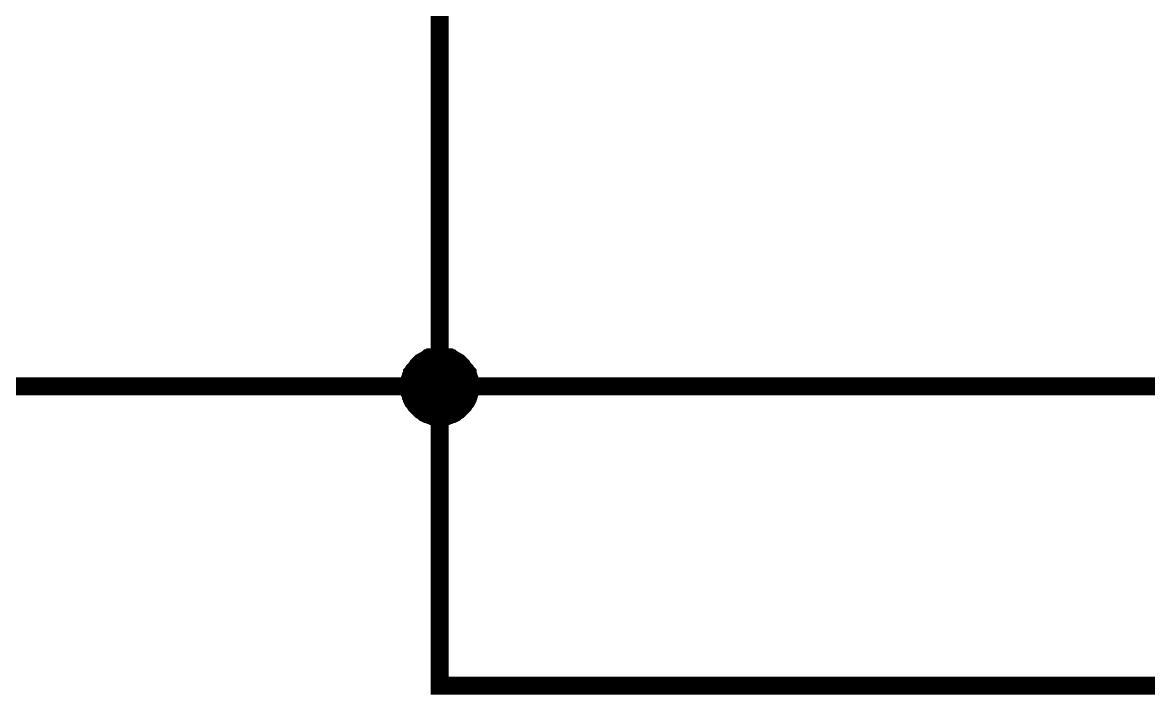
# Model space of a CAD drawing. Extents: x 196 to 1101, y 70 to 664.
# Drawn here: x 495.06 to 513.88, y 471.03 to 482.26 of the extents above; entities that cross this region are included whole.
import ezdxf

# ---------------------------------------------------------------- set-up
doc = ezdxf.new("R2010")
doc.units = 0
doc.header["$MEASUREMENT"] = 0
doc.layers.add('Sheet', color=255, linetype='CONTINUOUS')

msp = doc.modelspace()

# ---------------------------------------------------------------- linework, layer by layer
at = {"layer": 'Sheet', "const_width": 0.3}
for points in [[(704.454, 586.173), (696.954, 586.173), (696.954, 593.675), (636.985, 593.675), (589.5, 593.675), (589.5, 476.18), (502.03, 476.18)], [(524.515, 581.171), (502.03, 581.171), (502.03, 476.18), (467.046, 476.18), (458.536, 476.18)], [(501.518, 476.18), (501.518, 476.211), (501.518, 476.227), (501.518, 476.258), (501.534, 476.289), (501.534, 476.304), (501.549, 476.335), (501.549, 476.351), (501.565, 476.382), (501.565, 476.398), (501.58, 476.413), (501.596, 476.444), (501.611, 476.46), (501.627, 476.475), (501.642, 476.491), (501.658, 476.522), (501.673, 476.537), (501.689, 476.553), (501.704, 476.568), (501.72, 476.584), (501.751, 476.6), (501.766, 476.6), (501.782, 476.615), (501.813, 476.631), (501.829, 476.646), (501.86, 476.646), (501.875, 476.662), (501.906, 476.662), (501.922, 476.662), (501.953, 476.677), (501.984, 476.677), (501.999, 476.677), (502.03, 476.677)], [(501.518, 476.18), (501.518, 476.211), (501.518, 476.227), (501.518, 476.258), (501.534, 476.289), (501.534, 476.304), (501.549, 476.335), (501.549, 476.351), (501.565, 476.382), (501.565, 476.398), (501.58, 476.413), (501.596, 476.444), (501.611, 476.46), (501.627, 476.475), (501.642, 476.491), (501.658, 476.522), (501.673, 476.537), (501.689, 476.553), (501.704, 476.568), (501.72, 476.584), (501.751, 476.6), (501.766, 476.6), (501.782, 476.615), (501.813, 476.631), (501.829, 476.646), (501.86, 476.646), (501.875, 476.662), (501.906, 476.662), (501.922, 476.662), (501.953, 476.677), (501.984, 476.677), (501.999, 476.677), (502.03, 476.677)], [(501.518, 476.18), (501.518, 476.211), (501.518, 476.227), (501.518, 476.258), (501.534, 476.289), (501.534, 476.304), (501.549, 476.335), (501.549, 476.351), (501.565, 476.382), (501.565, 476.398), (501.58, 476.413), (501.596, 476.444), (501.611, 476.46), (501.627, 476.475), (501.642, 476.491), (501.658, 476.522), (501.673, 476.537), (501.689, 476.553), (501.704, 476.568), (501.72, 476.584), (501.751, 476.6), (501.766, 476.6), (501.782, 476.615), (501.813, 476.631), (501.829, 476.646), (501.86, 476.646), (501.875, 476.662), (501.906, 476.662), (501.922, 476.662), (501.953, 476.677), (501.984, 476.677), (501.999, 476.677), (502.03, 476.677)], [(501.518, 476.18), (501.518, 476.211), (501.518, 476.227), (501.518, 476.258), (501.534, 476.289), (501.534, 476.304), (501.549, 476.335), (501.549, 476.351), (501.565, 476.382), (501.565, 476.398), (501.58, 476.413), (501.596, 476.444), (501.611, 476.46), (501.627, 476.475), (501.642, 476.491), (501.658, 476.522), (501.673, 476.537), (501.689, 476.553), (501.704, 476.568), (501.72, 476.584), (501.751, 476.6), (501.766, 476.6), (501.782, 476.615), (501.813, 476.631), (501.829, 476.646), (501.86, 476.646), (501.875, 476.662), (501.906, 476.662), (501.922, 476.662), (501.953, 476.677), (501.984, 476.677), (501.999, 476.677), (502.03, 476.677)], [(501.518, 476.18), (501.518, 476.211), (501.518, 476.227), (501.518, 476.258), (501.534, 476.289), (501.534, 476.304), (501.549, 476.335), (501.549, 476.351), (501.565, 476.382), (501.565, 476.398), (501.58, 476.413), (501.596, 476.444), (501.611, 476.46), (501.627, 476.475), (501.642, 476.491), (501.658, 476.522), (501.673, 476.537), (501.689, 476.553), (501.704, 476.568), (501.72, 476.584), (501.751, 476.6), (501.766, 476.6), (501.782, 476.615), (501.813, 476.631), (501.829, 476.646), (501.86, 476.646), (501.875, 476.662), (501.906, 476.662), (501.922, 476.662), (501.953, 476.677), (501.984, 476.677), (501.999, 476.677), (502.03, 476.677)], [(501.518, 476.18), (501.518, 476.211), (501.518, 476.227), (501.518, 476.258), (501.534, 476.289), (501.534, 476.304), (501.549, 476.335), (501.549, 476.351), (501.565, 476.382), (501.565, 476.398), (501.58, 476.413), (501.596, 476.444), (501.611, 476.46), (501.627, 476.475), (501.642, 476.491), (501.658, 476.522), (501.673, 476.537), (501.689, 476.553), (501.704, 476.568), (501.72, 476.584), (501.751, 476.6), (501.766, 476.6), (501.782, 476.615), (501.813, 476.631), (501.829, 476.646), (501.86, 476.646), (501.875, 476.662), (501.906, 476.662), (501.922, 476.662), (501.953, 476.677), (501.984, 476.677), (501.999, 476.677), (502.03, 476.677)], [(501.518, 476.18), (501.518, 476.211), (501.518, 476.227), (501.518, 476.258), (501.534, 476.289), (501.534, 476.304), (501.549, 476.335), (501.549, 476.351), (501.565, 476.382), (501.565, 476.398), (501.58, 476.413), (501.596, 476.444), (501.611, 476.46), (501.627, 476.475), (501.642, 476.491), (501.658, 476.522), (501.673, 476.537), (501.689, 476.553), (501.704, 476.568), (501.72, 476.584), (501.751, 476.6), (501.766, 476.6), (501.782, 476.615), (501.813, 476.631), (501.829, 476.646), (501.86, 476.646), (501.875, 476.662), (501.906, 476.662), (501.922, 476.662), (501.953, 476.677), (501.984, 476.677), (501.999, 476.677), (502.03, 476.677)], [(501.518, 476.18), (501.518, 476.211), (501.518, 476.227), (501.518, 476.258), (501.534, 476.289), (501.534, 476.304), (501.549, 476.335), (501.549, 476.351), (501.565, 476.382), (501.565, 476.398), (501.58, 476.413), (501.596, 476.444), (501.611, 476.46), (501.627, 476.475), (501.642, 476.491), (501.658, 476.522), (501.673, 476.537), (501.689, 476.553), (501.704, 476.568), (501.72, 476.584), (501.751, 476.6), (501.766, 476.6), (501.782, 476.615), (501.813, 476.631), (501.829, 476.646), (501.86, 476.646), (501.875, 476.662), (501.906, 476.662), (501.922, 476.662), (501.953, 476.677), (501.984, 476.677), (501.999, 476.677), (502.03, 476.677)], [(501.518, 476.18), (501.518, 476.211), (501.518, 476.227), (501.518, 476.258), (501.534, 476.289), (501.534, 476.304), (501.549, 476.335), (501.549, 476.351), (501.565, 476.382), (501.565, 476.398), (501.58, 476.413), (501.596, 476.444), (501.611, 476.46), (501.627, 476.475), (501.642, 476.491), (501.658, 476.522), (501.673, 476.537), (501.689, 476.553), (501.704, 476.568), (501.72, 476.584), (501.751, 476.6), (501.766, 476.6), (501.782, 476.615), (501.813, 476.631), (501.829, 476.646), (501.86, 476.646), (501.875, 476.662), (501.906, 476.662), (501.922, 476.662), (501.953, 476.677), (501.984, 476.677), (501.999, 476.677), (502.03, 476.677)], [(501.518, 476.18), (501.518, 476.211), (501.518, 476.227), (501.518, 476.258), (501.534, 476.289), (501.534, 476.304), (501.549, 476.335), (501.549, 476.351), (501.565, 476.382), (501.565, 476.398), (501.58, 476.413), (501.596, 476.444), (501.611, 476.46), (501.627, 476.475), (501.642, 476.491), (501.658, 476.522), (501.673, 476.537), (501.689, 476.553), (501.704, 476.568), (501.72, 476.584), (501.751, 476.6), (501.766, 476.6), (501.782, 476.615), (501.813, 476.631), (501.829, 476.646), (501.86, 476.646), (501.875, 476.662), (501.906, 476.662), (501.922, 476.662), (501.953, 476.677), (501.984, 476.677), (501.999, 476.677), (502.03, 476.677)], [(501.518, 476.18), (501.518, 476.211), (501.518, 476.227), (501.518, 476.258), (501.534, 476.289), (501.534, 476.304), (501.549, 476.335), (501.549, 476.351), (501.565, 476.382), (501.565, 476.398), (501.58, 476.413), (501.596, 476.444), (501.611, 476.46), (501.627, 476.475), (501.642, 476.491), (501.658, 476.522), (501.673, 476.537), (501.689, 476.553), (501.704, 476.568), (501.72, 476.584), (501.751, 476.6), (501.766, 476.6), (501.782, 476.615), (501.813, 476.631), (501.829, 476.646), (501.86, 476.646), (501.875, 476.662), (501.906, 476.662), (501.922, 476.662), (501.953, 476.677), (501.984, 476.677), (501.999, 476.677), (502.03, 476.677)], [(501.518, 476.18), (501.518, 476.211), (501.518, 476.227), (501.518, 476.258), (501.534, 476.289), (501.534, 476.304), (501.549, 476.335), (501.549, 476.351), (501.565, 476.382), (501.565, 476.398), (501.58, 476.413), (501.596, 476.444), (501.611, 476.46), (501.627, 476.475), (501.642, 476.491), (501.658, 476.522), (501.673, 476.537), (501.689, 476.553), (501.704, 476.568), (501.72, 476.584), (501.751, 476.6), (501.766, 476.6), (501.782, 476.615), (501.813, 476.631), (501.829, 476.646), (501.86, 476.646), (501.875, 476.662), (501.906, 476.662), (501.922, 476.662), (501.953, 476.677), (501.984, 476.677), (501.999, 476.677), (502.03, 476.677)], [(502.03, 476.677), (502.03, 476.677)], [(502.03, 476.677), (502.061, 476.677), (502.077, 476.677), (502.108, 476.677), (502.139, 476.662), (502.155, 476.662), (502.186, 476.662), (502.201, 476.646), (502.232, 476.646), (502.248, 476.631), (502.279, 476.615), (502.294, 476.6), (502.31, 476.6), (502.341, 476.584), (502.357, 476.568), (502.372, 476.553), (502.388, 476.537), (502.403, 476.522), (502.419, 476.491), (502.434, 476.475), (502.45, 476.46), (502.465, 476.444), (502.481, 476.413), (502.496, 476.398), (502.496, 476.382), (502.512, 476.351), (502.512, 476.335), (502.527, 476.304), (502.527, 476.289), (502.543, 476.258), (502.543, 476.227), (502.543, 476.211), (502.543, 476.18)], [(502.03, 476.677), (502.03, 476.677)], [(502.03, 476.677), (502.061, 476.677), (502.077, 476.677), (502.108, 476.677), (502.139, 476.662), (502.155, 476.662), (502.186, 476.662), (502.201, 476.646), (502.232, 476.646), (502.248, 476.631), (502.279, 476.615), (502.294, 476.6), (502.31, 476.6), (502.341, 476.584), (502.357, 476.568), (502.372, 476.553), (502.388, 476.537), (502.403, 476.522), (502.419, 476.491), (502.434, 476.475), (502.45, 476.46), (502.465, 476.444), (502.481, 476.413), (502.496, 476.398), (502.496, 476.382), (502.512, 476.351), (502.512, 476.335), (502.527, 476.304), (502.527, 476.289), (502.543, 476.258), (502.543, 476.227), (502.543, 476.211), (502.543, 476.18)], [(502.03, 476.677), (502.03, 476.677)], [(502.03, 476.677), (502.061, 476.677), (502.077, 476.677), (502.108, 476.677), (502.139, 476.662), (502.155, 476.662), (502.186, 476.662), (502.201, 476.646), (502.232, 476.646), (502.248, 476.631), (502.279, 476.615), (502.294, 476.6), (502.31, 476.6), (502.341, 476.584), (502.357, 476.568), (502.372, 476.553), (502.388, 476.537), (502.403, 476.522), (502.419, 476.491), (502.434, 476.475), (502.45, 476.46), (502.465, 476.444), (502.481, 476.413), (502.496, 476.398), (502.496, 476.382), (502.512, 476.351), (502.512, 476.335), (502.527, 476.304), (502.527, 476.289), (502.543, 476.258), (502.543, 476.227), (502.543, 476.211), (502.543, 476.18)], [(502.03, 476.677), (502.03, 476.677)], [(502.03, 476.677), (502.061, 476.677), (502.077, 476.677), (502.108, 476.677), (502.139, 476.662), (502.155, 476.662), (502.186, 476.662), (502.201, 476.646), (502.232, 476.646), (502.248, 476.631), (502.279, 476.615), (502.294, 476.6), (502.31, 476.6), (502.341, 476.584), (502.357, 476.568), (502.372, 476.553), (502.388, 476.537), (502.403, 476.522), (502.419, 476.491), (502.434, 476.475), (502.45, 476.46), (502.465, 476.444), (502.481, 476.413), (502.496, 476.398), (502.496, 476.382), (502.512, 476.351), (502.512, 476.335), (502.527, 476.304), (502.527, 476.289), (502.543, 476.258), (502.543, 476.227), (502.543, 476.211), (502.543, 476.18)], [(502.03, 476.677), (502.03, 476.677)], [(502.03, 476.677), (502.061, 476.677), (502.077, 476.677), (502.108, 476.677), (502.139, 476.662), (502.155, 476.662), (502.186, 476.662), (502.201, 476.646), (502.232, 476.646), (502.248, 476.631), (502.279, 476.615), (502.294, 476.6), (502.31, 476.6), (502.341, 476.584), (502.357, 476.568), (502.372, 476.553), (502.388, 476.537), (502.403, 476.522), (502.419, 476.491), (502.434, 476.475), (502.45, 476.46), (502.465, 476.444), (502.481, 476.413), (502.496, 476.398), (502.496, 476.382), (502.512, 476.351), (502.512, 476.335), (502.527, 476.304), (502.527, 476.289), (502.543, 476.258), (502.543, 476.227), (502.543, 476.211), (502.543, 476.18)], [(502.03, 476.677), (502.03, 476.677)], [(502.03, 476.677), (502.061, 476.677), (502.077, 476.677), (502.108, 476.677), (502.139, 476.662), (502.155, 476.662), (502.186, 476.662), (502.201, 476.646), (502.232, 476.646), (502.248, 476.631), (502.279, 476.615), (502.294, 476.6), (502.31, 476.6), (502.341, 476.584), (502.357, 476.568), (502.372, 476.553), (502.388, 476.537), (502.403, 476.522), (502.419, 476.491), (502.434, 476.475), (502.45, 476.46), (502.465, 476.444), (502.481, 476.413), (502.496, 476.398), (502.496, 476.382), (502.512, 476.351), (502.512, 476.335), (502.527, 476.304), (502.527, 476.289), (502.543, 476.258), (502.543, 476.227), (502.543, 476.211), (502.543, 476.18)], [(502.03, 476.677), (502.03, 476.677)], [(502.03, 476.677), (502.061, 476.677), (502.077, 476.677), (502.108, 476.677), (502.139, 476.662), (502.155, 476.662), (502.186, 476.662), (502.201, 476.646), (502.232, 476.646), (502.248, 476.631), (502.279, 476.615), (502.294, 476.6), (502.31, 476.6), (502.341, 476.584), (502.357, 476.568), (502.372, 476.553), (502.388, 476.537), (502.403, 476.522), (502.419, 476.491), (502.434, 476.475), (502.45, 476.46), (502.465, 476.444), (502.481, 476.413), (502.496, 476.398), (502.496, 476.382), (502.512, 476.351), (502.512, 476.335), (502.527, 476.304), (502.527, 476.289), (502.543, 476.258), (502.543, 476.227), (502.543, 476.211), (502.543, 476.18)], [(502.03, 476.677), (502.03, 476.677)], [(502.03, 476.677), (502.061, 476.677), (502.077, 476.677), (502.108, 476.677), (502.139, 476.662), (502.155, 476.662), (502.186, 476.662), (502.201, 476.646), (502.232, 476.646), (502.248, 476.631), (502.279, 476.615), (502.294, 476.6), (502.31, 476.6), (502.341, 476.584), (502.357, 476.568), (502.372, 476.553), (502.388, 476.537), (502.403, 476.522), (502.419, 476.491), (502.434, 476.475), (502.45, 476.46), (502.465, 476.444), (502.481, 476.413), (502.496, 476.398), (502.496, 476.382), (502.512, 476.351), (502.512, 476.335), (502.527, 476.304), (502.527, 476.289), (502.543, 476.258), (502.543, 476.227), (502.543, 476.211), (502.543, 476.18)], [(502.03, 476.677), (502.03, 476.677)], [(502.03, 476.677), (502.061, 476.677), (502.077, 476.677), (502.108, 476.677), (502.139, 476.662), (502.155, 476.662), (502.186, 476.662), (502.201, 476.646), (502.232, 476.646), (502.248, 476.631), (502.279, 476.615), (502.294, 476.6), (502.31, 476.6), (502.341, 476.584), (502.357, 476.568), (502.372, 476.553), (502.388, 476.537), (502.403, 476.522), (502.419, 476.491), (502.434, 476.475), (502.45, 476.46), (502.465, 476.444), (502.481, 476.413), (502.496, 476.398), (502.496, 476.382), (502.512, 476.351), (502.512, 476.335), (502.527, 476.304), (502.527, 476.289), (502.543, 476.258), (502.543, 476.227), (502.543, 476.211), (502.543, 476.18)], [(502.03, 476.677), (502.03, 476.677)], [(502.03, 476.677), (502.061, 476.677), (502.077, 476.677), (502.108, 476.677), (502.139, 476.662), (502.155, 476.662), (502.186, 476.662), (502.201, 476.646), (502.232, 476.646), (502.248, 476.631), (502.279, 476.615), (502.294, 476.6), (502.31, 476.6), (502.341, 476.584), (502.357, 476.568), (502.372, 476.553), (502.388, 476.537), (502.403, 476.522), (502.419, 476.491), (502.434, 476.475), (502.45, 476.46), (502.465, 476.444), (502.481, 476.413), (502.496, 476.398), (502.496, 476.382), (502.512, 476.351), (502.512, 476.335), (502.527, 476.304), (502.527, 476.289), (502.543, 476.258), (502.543, 476.227), (502.543, 476.211), (502.543, 476.18)], [(502.03, 476.677), (502.03, 476.677)], [(502.03, 476.677), (502.061, 476.677), (502.077, 476.677), (502.108, 476.677), (502.139, 476.662), (502.155, 476.662), (502.186, 476.662), (502.201, 476.646), (502.232, 476.646), (502.248, 476.631), (502.279, 476.615), (502.294, 476.6), (502.31, 476.6), (502.341, 476.584), (502.357, 476.568), (502.372, 476.553), (502.388, 476.537), (502.403, 476.522), (502.419, 476.491), (502.434, 476.475), (502.45, 476.46), (502.465, 476.444), (502.481, 476.413), (502.496, 476.398), (502.496, 476.382), (502.512, 476.351), (502.512, 476.335), (502.527, 476.304), (502.527, 476.289), (502.543, 476.258), (502.543, 476.227), (502.543, 476.211), (502.543, 476.18)], [(502.03, 476.677), (502.03, 476.677)], [(502.03, 476.677), (502.061, 476.677), (502.077, 476.677), (502.108, 476.677), (502.139, 476.662), (502.155, 476.662), (502.186, 476.662), (502.201, 476.646), (502.232, 476.646), (502.248, 476.631), (502.279, 476.615), (502.294, 476.6), (502.31, 476.6), (502.341, 476.584), (502.357, 476.568), (502.372, 476.553), (502.388, 476.537), (502.403, 476.522), (502.419, 476.491), (502.434, 476.475), (502.45, 476.46), (502.465, 476.444), (502.481, 476.413), (502.496, 476.398), (502.496, 476.382), (502.512, 476.351), (502.512, 476.335), (502.527, 476.304), (502.527, 476.289), (502.543, 476.258), (502.543, 476.227), (502.543, 476.211), (502.543, 476.18)], [(502.03, 475.668), (501.999, 475.668), (501.984, 475.668), (501.953, 475.668), (501.922, 475.683), (501.906, 475.683), (501.875, 475.699), (501.86, 475.699), (501.829, 475.714), (501.813, 475.714), (501.782, 475.73), (501.766, 475.745), (501.751, 475.761), (501.72, 475.776), (501.704, 475.792), (501.689, 475.807), (501.673, 475.823), (501.658, 475.838), (501.642, 475.854), (501.627, 475.869), (501.611, 475.901), (501.596, 475.916), (501.58, 475.932), (501.565, 475.963), (501.565, 475.978), (501.549, 476.009), (501.549, 476.025), (501.534, 476.056), (501.534, 476.071), (501.518, 476.102), (501.518, 476.134), (501.518, 476.149), (501.518, 476.18)], [(501.518, 476.18), (501.518, 476.18)], [(502.03, 475.668), (501.999, 475.668), (501.984, 475.668), (501.953, 475.668), (501.922, 475.683), (501.906, 475.683), (501.875, 475.699), (501.86, 475.699), (501.829, 475.714), (501.813, 475.714), (501.782, 475.73), (501.766, 475.745), (501.751, 475.761), (501.72, 475.776), (501.704, 475.792), (501.689, 475.807), (501.673, 475.823), (501.658, 475.838), (501.642, 475.854), (501.627, 475.869), (501.611, 475.901), (501.596, 475.916), (501.58, 475.932), (501.565, 475.963), (501.565, 475.978), (501.549, 476.009), (501.549, 476.025), (501.534, 476.056), (501.534, 476.071), (501.518, 476.102), (501.518, 476.134), (501.518, 476.149), (501.518, 476.18)], [(501.518, 476.18), (501.518, 476.18)], [(502.03, 475.668), (501.999, 475.668), (501.984, 475.668), (501.953, 475.668), (501.922, 475.683), (501.906, 475.683), (501.875, 475.699), (501.86, 475.699), (501.829, 475.714), (501.813, 475.714), (501.782, 475.73), (501.766, 475.745), (501.751, 475.761), (501.72, 475.776), (501.704, 475.792), (501.689, 475.807), (501.673, 475.823), (501.658, 475.838), (501.642, 475.854), (501.627, 475.869), (501.611, 475.901), (501.596, 475.916), (501.58, 475.932), (501.565, 475.963), (501.565, 475.978), (501.549, 476.009), (501.549, 476.025), (501.534, 476.056), (501.534, 476.071), (501.518, 476.102), (501.518, 476.134), (501.518, 476.149), (501.518, 476.18)], [(501.518, 476.18), (501.518, 476.18)], [(502.03, 475.668), (501.999, 475.668), (501.984, 475.668), (501.953, 475.668), (501.922, 475.683), (501.906, 475.683), (501.875, 475.699), (501.86, 475.699), (501.829, 475.714), (501.813, 475.714), (501.782, 475.73), (501.766, 475.745), (501.751, 475.761), (501.72, 475.776), (501.704, 475.792), (501.689, 475.807), (501.673, 475.823), (501.658, 475.838), (501.642, 475.854), (501.627, 475.869), (501.611, 475.901), (501.596, 475.916), (501.58, 475.932), (501.565, 475.963), (501.565, 475.978), (501.549, 476.009), (501.549, 476.025), (501.534, 476.056), (501.534, 476.071), (501.518, 476.102), (501.518, 476.134), (501.518, 476.149), (501.518, 476.18)], [(501.518, 476.18), (501.518, 476.18)], [(502.03, 475.668), (501.999, 475.668), (501.984, 475.668), (501.953, 475.668), (501.922, 475.683), (501.906, 475.683), (501.875, 475.699), (501.86, 475.699), (501.829, 475.714), (501.813, 475.714), (501.782, 475.73), (501.766, 475.745), (501.751, 475.761), (501.72, 475.776), (501.704, 475.792), (501.689, 475.807), (501.673, 475.823), (501.658, 475.838), (501.642, 475.854), (501.627, 475.869), (501.611, 475.901), (501.596, 475.916), (501.58, 475.932), (501.565, 475.963), (501.565, 475.978), (501.549, 476.009), (501.549, 476.025), (501.534, 476.056), (501.534, 476.071), (501.518, 476.102), (501.518, 476.134), (501.518, 476.149), (501.518, 476.18)], [(501.518, 476.18), (501.518, 476.18)], [(502.03, 475.668), (501.999, 475.668), (501.984, 475.668), (501.953, 475.668), (501.922, 475.683), (501.906, 475.683), (501.875, 475.699), (501.86, 475.699), (501.829, 475.714), (501.813, 475.714), (501.782, 475.73), (501.766, 475.745), (501.751, 475.761), (501.72, 475.776), (501.704, 475.792), (501.689, 475.807), (501.673, 475.823), (501.658, 475.838), (501.642, 475.854), (501.627, 475.869), (501.611, 475.901), (501.596, 475.916), (501.58, 475.932), (501.565, 475.963), (501.565, 475.978), (501.549, 476.009), (501.549, 476.025), (501.534, 476.056), (501.534, 476.071), (501.518, 476.102), (501.518, 476.134), (501.518, 476.149), (501.518, 476.18)], [(501.518, 476.18), (501.518, 476.18)], [(502.03, 475.668), (501.999, 475.668), (501.984, 475.668), (501.953, 475.668), (501.922, 475.683), (501.906, 475.683), (501.875, 475.699), (501.86, 475.699), (501.829, 475.714), (501.813, 475.714), (501.782, 475.73), (501.766, 475.745), (501.751, 475.761), (501.72, 475.776), (501.704, 475.792), (501.689, 475.807), (501.673, 475.823), (501.658, 475.838), (501.642, 475.854), (501.627, 475.869), (501.611, 475.901), (501.596, 475.916), (501.58, 475.932), (501.565, 475.963), (501.565, 475.978), (501.549, 476.009), (501.549, 476.025), (501.534, 476.056), (501.534, 476.071), (501.518, 476.102), (501.518, 476.134), (501.518, 476.149), (501.518, 476.18)], [(501.518, 476.18), (501.518, 476.18)], [(502.03, 475.668), (501.999, 475.668), (501.984, 475.668), (501.953, 475.668), (501.922, 475.683), (501.906, 475.683), (501.875, 475.699), (501.86, 475.699), (501.829, 475.714), (501.813, 475.714), (501.782, 475.73), (501.766, 475.745), (501.751, 475.761), (501.72, 475.776), (501.704, 475.792), (501.689, 475.807), (501.673, 475.823), (501.658, 475.838), (501.642, 475.854), (501.627, 475.869), (501.611, 475.901), (501.596, 475.916), (501.58, 475.932), (501.565, 475.963), (501.565, 475.978), (501.549, 476.009), (501.549, 476.025), (501.534, 476.056), (501.534, 476.071), (501.518, 476.102), (501.518, 476.134), (501.518, 476.149), (501.518, 476.18)], [(501.518, 476.18), (501.518, 476.18)], [(502.03, 475.668), (501.999, 475.668), (501.984, 475.668), (501.953, 475.668), (501.922, 475.683), (501.906, 475.683), (501.875, 475.699), (501.86, 475.699), (501.829, 475.714), (501.813, 475.714), (501.782, 475.73), (501.766, 475.745), (501.751, 475.761), (501.72, 475.776), (501.704, 475.792), (501.689, 475.807), (501.673, 475.823), (501.658, 475.838), (501.642, 475.854), (501.627, 475.869), (501.611, 475.901), (501.596, 475.916), (501.58, 475.932), (501.565, 475.963), (501.565, 475.978), (501.549, 476.009), (501.549, 476.025), (501.534, 476.056), (501.534, 476.071), (501.518, 476.102), (501.518, 476.134), (501.518, 476.149), (501.518, 476.18)], [(501.518, 476.18), (501.518, 476.18)], [(502.03, 475.668), (501.999, 475.668), (501.984, 475.668), (501.953, 475.668), (501.922, 475.683), (501.906, 475.683), (501.875, 475.699), (501.86, 475.699), (501.829, 475.714), (501.813, 475.714), (501.782, 475.73), (501.766, 475.745), (501.751, 475.761), (501.72, 475.776), (501.704, 475.792), (501.689, 475.807), (501.673, 475.823), (501.658, 475.838), (501.642, 475.854), (501.627, 475.869), (501.611, 475.901), (501.596, 475.916), (501.58, 475.932), (501.565, 475.963), (501.565, 475.978), (501.549, 476.009), (501.549, 476.025), (501.534, 476.056), (501.534, 476.071), (501.518, 476.102), (501.518, 476.134), (501.518, 476.149), (501.518, 476.18)], [(501.518, 476.18), (501.518, 476.18)], [(502.03, 475.668), (501.999, 475.668), (501.984, 475.668), (501.953, 475.668), (501.922, 475.683), (501.906, 475.683), (501.875, 475.699), (501.86, 475.699), (501.829, 475.714), (501.813, 475.714), (501.782, 475.73), (501.766, 475.745), (501.751, 475.761), (501.72, 475.776), (501.704, 475.792), (501.689, 475.807), (501.673, 475.823), (501.658, 475.838), (501.642, 475.854), (501.627, 475.869), (501.611, 475.901), (501.596, 475.916), (501.58, 475.932), (501.565, 475.963), (501.565, 475.978), (501.549, 476.009), (501.549, 476.025), (501.534, 476.056), (501.534, 476.071), (501.518, 476.102), (501.518, 476.134), (501.518, 476.149), (501.518, 476.18)], [(501.518, 476.18), (501.518, 476.18)], [(502.03, 475.668), (501.999, 475.668), (501.984, 475.668), (501.953, 475.668), (501.922, 475.683), (501.906, 475.683), (501.875, 475.699), (501.86, 475.699), (501.829, 475.714), (501.813, 475.714), (501.782, 475.73), (501.766, 475.745), (501.751, 475.761), (501.72, 475.776), (501.704, 475.792), (501.689, 475.807), (501.673, 475.823), (501.658, 475.838), (501.642, 475.854), (501.627, 475.869), (501.611, 475.901), (501.596, 475.916), (501.58, 475.932), (501.565, 475.963), (501.565, 475.978), (501.549, 476.009), (501.549, 476.025), (501.534, 476.056), (501.534, 476.071), (501.518, 476.102), (501.518, 476.134), (501.518, 476.149), (501.518, 476.18)], [(501.518, 476.18), (501.518, 476.18)], [(502.03, 476.18), (502.03, 471.178), (527.015, 471.178)], [(502.543, 476.18), (502.543, 476.149), (502.543, 476.134), (502.543, 476.102), (502.527, 476.071), (502.527, 476.056), (502.512, 476.025), (502.512, 476.009), (502.496, 475.978), (502.496, 475.963), (502.481, 475.932), (502.465, 475.916), (502.45, 475.901), (502.434, 475.869), (502.419, 475.854), (502.403, 475.838), (502.388, 475.823), (502.372, 475.807), (502.357, 475.792), (502.341, 475.776), (502.31, 475.761), (502.294, 475.745), (502.279, 475.73), (502.248, 475.714), (502.232, 475.714), (502.201, 475.699), (502.186, 475.699), (502.155, 475.683), (502.139, 475.683), (502.108, 475.668), (502.077, 475.668), (502.061, 475.668), (502.03, 475.668)], [(502.543, 476.18), (502.543, 476.149), (502.543, 476.134), (502.543, 476.102), (502.527, 476.071), (502.527, 476.056), (502.512, 476.025), (502.512, 476.009), (502.496, 475.978), (502.496, 475.963), (502.481, 475.932), (502.465, 475.916), (502.45, 475.901), (502.434, 475.869), (502.419, 475.854), (502.403, 475.838), (502.388, 475.823), (502.372, 475.807), (502.357, 475.792), (502.341, 475.776), (502.31, 475.761), (502.294, 475.745), (502.279, 475.73), (502.248, 475.714), (502.232, 475.714), (502.201, 475.699), (502.186, 475.699), (502.155, 475.683), (502.139, 475.683), (502.108, 475.668), (502.077, 475.668), (502.061, 475.668), (502.03, 475.668)], [(502.543, 476.18), (502.543, 476.149), (502.543, 476.134), (502.543, 476.102), (502.527, 476.071), (502.527, 476.056), (502.512, 476.025), (502.512, 476.009), (502.496, 475.978), (502.496, 475.963), (502.481, 475.932), (502.465, 475.916), (502.45, 475.901), (502.434, 475.869), (502.419, 475.854), (502.403, 475.838), (502.388, 475.823), (502.372, 475.807), (502.357, 475.792), (502.341, 475.776), (502.31, 475.761), (502.294, 475.745), (502.279, 475.73), (502.248, 475.714), (502.232, 475.714), (502.201, 475.699), (502.186, 475.699), (502.155, 475.683), (502.139, 475.683), (502.108, 475.668), (502.077, 475.668), (502.061, 475.668), (502.03, 475.668)], [(502.543, 476.18), (502.543, 476.149), (502.543, 476.134), (502.543, 476.102), (502.527, 476.071), (502.527, 476.056), (502.512, 476.025), (502.512, 476.009), (502.496, 475.978), (502.496, 475.963), (502.481, 475.932), (502.465, 475.916), (502.45, 475.901), (502.434, 475.869), (502.419, 475.854), (502.403, 475.838), (502.388, 475.823), (502.372, 475.807), (502.357, 475.792), (502.341, 475.776), (502.31, 475.761), (502.294, 475.745), (502.279, 475.73), (502.248, 475.714), (502.232, 475.714), (502.201, 475.699), (502.186, 475.699), (502.155, 475.683), (502.139, 475.683), (502.108, 475.668), (502.077, 475.668), (502.061, 475.668), (502.03, 475.668)], [(502.543, 476.18), (502.543, 476.149), (502.543, 476.134), (502.543, 476.102), (502.527, 476.071), (502.527, 476.056), (502.512, 476.025), (502.512, 476.009), (502.496, 475.978), (502.496, 475.963), (502.481, 475.932), (502.465, 475.916), (502.45, 475.901), (502.434, 475.869), (502.419, 475.854), (502.403, 475.838), (502.388, 475.823), (502.372, 475.807), (502.357, 475.792), (502.341, 475.776), (502.31, 475.761), (502.294, 475.745), (502.279, 475.73), (502.248, 475.714), (502.232, 475.714), (502.201, 475.699), (502.186, 475.699), (502.155, 475.683), (502.139, 475.683), (502.108, 475.668), (502.077, 475.668), (502.061, 475.668), (502.03, 475.668)], [(502.543, 476.18), (502.543, 476.149), (502.543, 476.134), (502.543, 476.102), (502.527, 476.071), (502.527, 476.056), (502.512, 476.025), (502.512, 476.009), (502.496, 475.978), (502.496, 475.963), (502.481, 475.932), (502.465, 475.916), (502.45, 475.901), (502.434, 475.869), (502.419, 475.854), (502.403, 475.838), (502.388, 475.823), (502.372, 475.807), (502.357, 475.792), (502.341, 475.776), (502.31, 475.761), (502.294, 475.745), (502.279, 475.73), (502.248, 475.714), (502.232, 475.714), (502.201, 475.699), (502.186, 475.699), (502.155, 475.683), (502.139, 475.683), (502.108, 475.668), (502.077, 475.668), (502.061, 475.668), (502.03, 475.668)], [(502.543, 476.18), (502.543, 476.149), (502.543, 476.134), (502.543, 476.102), (502.527, 476.071), (502.527, 476.056), (502.512, 476.025), (502.512, 476.009), (502.496, 475.978), (502.496, 475.963), (502.481, 475.932), (502.465, 475.916), (502.45, 475.901), (502.434, 475.869), (502.419, 475.854), (502.403, 475.838), (502.388, 475.823), (502.372, 475.807), (502.357, 475.792), (502.341, 475.776), (502.31, 475.761), (502.294, 475.745), (502.279, 475.73), (502.248, 475.714), (502.232, 475.714), (502.201, 475.699), (502.186, 475.699), (502.155, 475.683), (502.139, 475.683), (502.108, 475.668), (502.077, 475.668), (502.061, 475.668), (502.03, 475.668)], [(502.543, 476.18), (502.543, 476.149), (502.543, 476.134), (502.543, 476.102), (502.527, 476.071), (502.527, 476.056), (502.512, 476.025), (502.512, 476.009), (502.496, 475.978), (502.496, 475.963), (502.481, 475.932), (502.465, 475.916), (502.45, 475.901), (502.434, 475.869), (502.419, 475.854), (502.403, 475.838), (502.388, 475.823), (502.372, 475.807), (502.357, 475.792), (502.341, 475.776), (502.31, 475.761), (502.294, 475.745), (502.279, 475.73), (502.248, 475.714), (502.232, 475.714), (502.201, 475.699), (502.186, 475.699), (502.155, 475.683), (502.139, 475.683), (502.108, 475.668), (502.077, 475.668), (502.061, 475.668), (502.03, 475.668)], [(502.543, 476.18), (502.543, 476.149), (502.543, 476.134), (502.543, 476.102), (502.527, 476.071), (502.527, 476.056), (502.512, 476.025), (502.512, 476.009), (502.496, 475.978), (502.496, 475.963), (502.481, 475.932), (502.465, 475.916), (502.45, 475.901), (502.434, 475.869), (502.419, 475.854), (502.403, 475.838), (502.388, 475.823), (502.372, 475.807), (502.357, 475.792), (502.341, 475.776), (502.31, 475.761), (502.294, 475.745), (502.279, 475.73), (502.248, 475.714), (502.232, 475.714), (502.201, 475.699), (502.186, 475.699), (502.155, 475.683), (502.139, 475.683), (502.108, 475.668), (502.077, 475.668), (502.061, 475.668), (502.03, 475.668)], [(502.543, 476.18), (502.543, 476.149), (502.543, 476.134), (502.543, 476.102), (502.527, 476.071), (502.527, 476.056), (502.512, 476.025), (502.512, 476.009), (502.496, 475.978), (502.496, 475.963), (502.481, 475.932), (502.465, 475.916), (502.45, 475.901), (502.434, 475.869), (502.419, 475.854), (502.403, 475.838), (502.388, 475.823), (502.372, 475.807), (502.357, 475.792), (502.341, 475.776), (502.31, 475.761), (502.294, 475.745), (502.279, 475.73), (502.248, 475.714), (502.232, 475.714), (502.201, 475.699), (502.186, 475.699), (502.155, 475.683), (502.139, 475.683), (502.108, 475.668), (502.077, 475.668), (502.061, 475.668), (502.03, 475.668)], [(502.543, 476.18), (502.543, 476.149), (502.543, 476.134), (502.543, 476.102), (502.527, 476.071), (502.527, 476.056), (502.512, 476.025), (502.512, 476.009), (502.496, 475.978), (502.496, 475.963), (502.481, 475.932), (502.465, 475.916), (502.45, 475.901), (502.434, 475.869), (502.419, 475.854), (502.403, 475.838), (502.388, 475.823), (502.372, 475.807), (502.357, 475.792), (502.341, 475.776), (502.31, 475.761), (502.294, 475.745), (502.279, 475.73), (502.248, 475.714), (502.232, 475.714), (502.201, 475.699), (502.186, 475.699), (502.155, 475.683), (502.139, 475.683), (502.108, 475.668), (502.077, 475.668), (502.061, 475.668), (502.03, 475.668)], [(502.543, 476.18), (502.543, 476.149), (502.543, 476.134), (502.543, 476.102), (502.527, 476.071), (502.527, 476.056), (502.512, 476.025), (502.512, 476.009), (502.496, 475.978), (502.496, 475.963), (502.481, 475.932), (502.465, 475.916), (502.45, 475.901), (502.434, 475.869), (502.419, 475.854), (502.403, 475.838), (502.388, 475.823), (502.372, 475.807), (502.357, 475.792), (502.341, 475.776), (502.31, 475.761), (502.294, 475.745), (502.279, 475.73), (502.248, 475.714), (502.232, 475.714), (502.201, 475.699), (502.186, 475.699), (502.155, 475.683), (502.139, 475.683), (502.108, 475.668), (502.077, 475.668), (502.061, 475.668), (502.03, 475.668)], [(502.543, 476.18), (502.543, 476.18), (502.543, 476.18), (502.543, 476.18), (502.543, 476.18), (502.543, 476.18), (502.543, 476.18), (502.543, 476.18), (502.543, 476.18), (502.543, 476.18), (502.543, 476.18), (502.543, 476.18), (502.543, 476.18), (502.543, 476.18), (502.543, 476.18), (502.543, 476.18), (502.543, 476.18), (502.543, 476.18), (502.543, 476.18), (502.543, 476.18), (502.543, 476.18), (502.543, 476.18), (502.543, 476.18), (502.543, 476.18), (502.543, 476.18), (502.543, 476.18), (502.543, 476.18), (502.543, 476.18), (502.543, 476.18), (502.543, 476.18), (502.543, 476.18), (502.543, 476.18), (502.543, 476.18)], [(502.543, 476.18), (502.543, 476.18)], [(502.543, 476.18), (502.543, 476.18), (502.543, 476.18), (502.543, 476.18), (502.543, 476.18), (502.543, 476.18), (502.543, 476.18), (502.543, 476.18), (502.543, 476.18), (502.543, 476.18), (502.543, 476.18), (502.543, 476.18), (502.543, 476.18), (502.543, 476.18), (502.543, 476.18), (502.543, 476.18), (502.543, 476.18), (502.543, 476.18), (502.543, 476.18), (502.543, 476.18), (502.543, 476.18), (502.543, 476.18), (502.543, 476.18), (502.543, 476.18), (502.543, 476.18), (502.543, 476.18), (502.543, 476.18), (502.543, 476.18), (502.543, 476.18), (502.543, 476.18), (502.543, 476.18), (502.543, 476.18), (502.543, 476.18)], [(502.543, 476.18), (502.543, 476.18)], [(502.543, 476.18), (502.543, 476.18), (502.543, 476.18), (502.543, 476.18), (502.543, 476.18), (502.543, 476.18), (502.543, 476.18), (502.543, 476.18), (502.543, 476.18), (502.543, 476.18), (502.543, 476.18), (502.543, 476.18), (502.543, 476.18), (502.543, 476.18), (502.543, 476.18), (502.543, 476.18), (502.543, 476.18), (502.543, 476.18), (502.543, 476.18), (502.543, 476.18), (502.543, 476.18), (502.543, 476.18), (502.543, 476.18), (502.543, 476.18), (502.543, 476.18), (502.543, 476.18), (502.543, 476.18), (502.543, 476.18), (502.543, 476.18), (502.543, 476.18), (502.543, 476.18), (502.543, 476.18), (502.543, 476.18)], [(502.543, 476.18), (502.543, 476.18)], [(502.543, 476.18), (502.543, 476.18), (502.543, 476.18), (502.543, 476.18), (502.543, 476.18), (502.543, 476.18), (502.543, 476.18), (502.543, 476.18), (502.543, 476.18), (502.543, 476.18), (502.543, 476.18), (502.543, 476.18), (502.543, 476.18), (502.543, 476.18), (502.543, 476.18), (502.543, 476.18), (502.543, 476.18), (502.543, 476.18), (502.543, 476.18), (502.543, 476.18), (502.543, 476.18), (502.543, 476.18), (502.543, 476.18), (502.543, 476.18), (502.543, 476.18), (502.543, 476.18), (502.543, 476.18), (502.543, 476.18), (502.543, 476.18), (502.543, 476.18), (502.543, 476.18), (502.543, 476.18), (502.543, 476.18)], [(502.543, 476.18), (502.543, 476.18)], [(502.543, 476.18), (502.543, 476.18), (502.543, 476.18), (502.543, 476.18), (502.543, 476.18), (502.543, 476.18), (502.543, 476.18), (502.543, 476.18), (502.543, 476.18), (502.543, 476.18), (502.543, 476.18), (502.543, 476.18), (502.543, 476.18), (502.543, 476.18), (502.543, 476.18), (502.543, 476.18), (502.543, 476.18), (502.543, 476.18), (502.543, 476.18), (502.543, 476.18), (502.543, 476.18), (502.543, 476.18), (502.543, 476.18), (502.543, 476.18), (502.543, 476.18), (502.543, 476.18), (502.543, 476.18), (502.543, 476.18), (502.543, 476.18), (502.543, 476.18), (502.543, 476.18), (502.543, 476.18), (502.543, 476.18)], [(502.543, 476.18), (502.543, 476.18)], [(502.543, 476.18), (502.543, 476.18), (502.543, 476.18), (502.543, 476.18), (502.543, 476.18), (502.543, 476.18), (502.543, 476.18), (502.543, 476.18), (502.543, 476.18), (502.543, 476.18), (502.543, 476.18), (502.543, 476.18), (502.543, 476.18), (502.543, 476.18), (502.543, 476.18), (502.543, 476.18), (502.543, 476.18), (502.543, 476.18), (502.543, 476.18), (502.543, 476.18), (502.543, 476.18), (502.543, 476.18), (502.543, 476.18), (502.543, 476.18), (502.543, 476.18), (502.543, 476.18), (502.543, 476.18), (502.543, 476.18), (502.543, 476.18), (502.543, 476.18), (502.543, 476.18), (502.543, 476.18), (502.543, 476.18)], [(502.543, 476.18), (502.543, 476.18)], [(502.543, 476.18), (502.543, 476.18), (502.543, 476.18), (502.543, 476.18), (502.543, 476.18), (502.543, 476.18), (502.543, 476.18), (502.543, 476.18), (502.543, 476.18), (502.543, 476.18), (502.543, 476.18), (502.543, 476.18), (502.543, 476.18), (502.543, 476.18), (502.543, 476.18), (502.543, 476.18), (502.543, 476.18), (502.543, 476.18), (502.543, 476.18), (502.543, 476.18), (502.543, 476.18), (502.543, 476.18), (502.543, 476.18), (502.543, 476.18), (502.543, 476.18), (502.543, 476.18), (502.543, 476.18), (502.543, 476.18), (502.543, 476.18), (502.543, 476.18), (502.543, 476.18), (502.543, 476.18), (502.543, 476.18)], [(502.543, 476.18), (502.543, 476.18)], [(502.543, 476.18), (502.543, 476.18), (502.543, 476.18), (502.543, 476.18), (502.543, 476.18), (502.543, 476.18), (502.543, 476.18), (502.543, 476.18), (502.543, 476.18), (502.543, 476.18), (502.543, 476.18), (502.543, 476.18), (502.543, 476.18), (502.543, 476.18), (502.543, 476.18), (502.543, 476.18), (502.543, 476.18), (502.543, 476.18), (502.543, 476.18), (502.543, 476.18), (502.543, 476.18), (502.543, 476.18), (502.543, 476.18), (502.543, 476.18), (502.543, 476.18), (502.543, 476.18), (502.543, 476.18), (502.543, 476.18), (502.543, 476.18), (502.543, 476.18), (502.543, 476.18), (502.543, 476.18), (502.543, 476.18)], [(502.543, 476.18), (502.543, 476.18)], [(502.543, 476.18), (502.543, 476.18), (502.543, 476.18), (502.543, 476.18), (502.543, 476.18), (502.543, 476.18), (502.543, 476.18), (502.543, 476.18), (502.543, 476.18), (502.543, 476.18), (502.543, 476.18), (502.543, 476.18), (502.543, 476.18), (502.543, 476.18), (502.543, 476.18), (502.543, 476.18), (502.543, 476.18), (502.543, 476.18), (502.543, 476.18), (502.543, 476.18), (502.543, 476.18), (502.543, 476.18), (502.543, 476.18), (502.543, 476.18), (502.543, 476.18), (502.543, 476.18), (502.543, 476.18), (502.543, 476.18), (502.543, 476.18), (502.543, 476.18), (502.543, 476.18), (502.543, 476.18), (502.543, 476.18)], [(502.543, 476.18), (502.543, 476.18)], [(502.543, 476.18), (502.543, 476.18), (502.543, 476.18), (502.543, 476.18), (502.543, 476.18), (502.543, 476.18), (502.543, 476.18), (502.543, 476.18), (502.543, 476.18), (502.543, 476.18), (502.543, 476.18), (502.543, 476.18), (502.543, 476.18), (502.543, 476.18), (502.543, 476.18), (502.543, 476.18), (502.543, 476.18), (502.543, 476.18), (502.543, 476.18), (502.543, 476.18), (502.543, 476.18), (502.543, 476.18), (502.543, 476.18), (502.543, 476.18), (502.543, 476.18), (502.543, 476.18), (502.543, 476.18), (502.543, 476.18), (502.543, 476.18), (502.543, 476.18), (502.543, 476.18), (502.543, 476.18), (502.543, 476.18)], [(502.543, 476.18), (502.543, 476.18)], [(502.543, 476.18), (502.543, 476.18), (502.543, 476.18), (502.543, 476.18), (502.543, 476.18), (502.543, 476.18), (502.543, 476.18), (502.543, 476.18), (502.543, 476.18), (502.543, 476.18), (502.543, 476.18), (502.543, 476.18), (502.543, 476.18), (502.543, 476.18), (502.543, 476.18), (502.543, 476.18), (502.543, 476.18), (502.543, 476.18), (502.543, 476.18), (502.543, 476.18), (502.543, 476.18), (502.543, 476.18), (502.543, 476.18), (502.543, 476.18), (502.543, 476.18), (502.543, 476.18), (502.543, 476.18), (502.543, 476.18), (502.543, 476.18), (502.543, 476.18), (502.543, 476.18), (502.543, 476.18), (502.543, 476.18)], [(502.543, 476.18), (502.543, 476.18)], [(502.543, 476.18), (502.543, 476.18), (502.543, 476.18), (502.543, 476.18), (502.543, 476.18), (502.543, 476.18), (502.543, 476.18), (502.543, 476.18), (502.543, 476.18), (502.543, 476.18), (502.543, 476.18), (502.543, 476.18), (502.543, 476.18), (502.543, 476.18), (502.543, 476.18), (502.543, 476.18), (502.543, 476.18), (502.543, 476.18), (502.543, 476.18), (502.543, 476.18), (502.543, 476.18), (502.543, 476.18), (502.543, 476.18), (502.543, 476.18), (502.543, 476.18), (502.543, 476.18), (502.543, 476.18), (502.543, 476.18), (502.543, 476.18), (502.543, 476.18), (502.543, 476.18), (502.543, 476.18), (502.543, 476.18)], [(502.543, 476.18), (502.543, 476.18)]]:
    msp.add_lwpolyline(points, dxfattribs=at)
at = {"layer": 'Sheet', "const_width": 0.508}
msp.add_lwpolyline([(501.682, 476.183, 1), (502.19, 476.183, 1)], format="xyb", close=True, dxfattribs=at)

doc.saveas('drawing.dxf')
